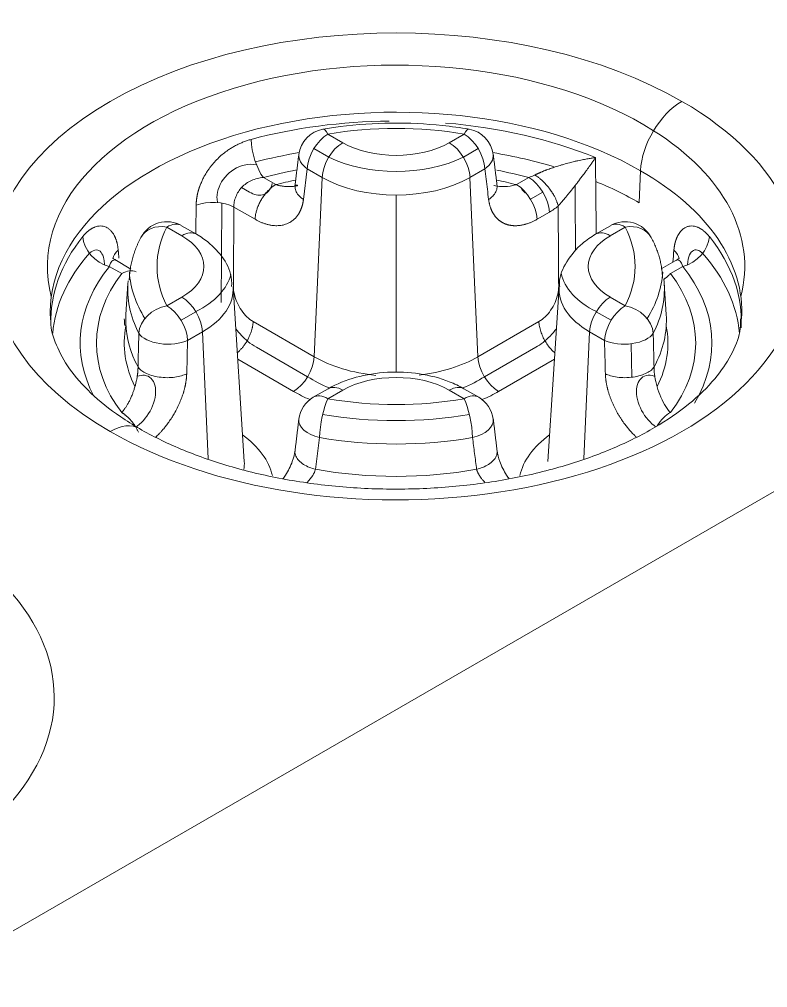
# Model space of a CAD drawing. Header units: millimetres. Extents: x 409 to 1151, y 1574 to 2099.
# Drawn here: x 1000.29 to 1009.3, y 1778.3 to 1789.96 of the extents above; entities that cross this region are included whole.
import ezdxf

# ---------------------------------------------------------------- set-up
doc = ezdxf.new("R2010")
doc.units = ezdxf.units.MM
doc.layers.add('core', color=7, linetype='Continuous', lineweight=20)

msp = doc.modelspace()

# ---------------------------------------------------------------- linework, layer by layer
at = {"layer": 'core', "linetype": 'Continuous'}
for p, q in [((992.468, 1774.513), (1017.439, 1788.93)), ((1004.182, 1788.477), (1004.003, 1788.581)), ((1005.644, 1788.581), (1005.465, 1788.477)), ((1004.012, 1788.302), (1003.833, 1788.406)), ((1005.815, 1788.406), (1005.635, 1788.302)), ((1003.708, 1787.794), (1003.753, 1788.164)), ((1003.933, 1788.06), (1003.753, 1788.164)), ((1005.894, 1788.164), (1005.714, 1788.06)), ((1007.769, 1788.141), (1007.752, 1787.755)), ((1003.225, 1788.059), (1003.374, 1787.973)), ((1003.837, 1785.899), (1003.933, 1788.06)), ((1005.81, 1785.899), (1005.714, 1788.06)), ((1006.422, 1788.059), (1006.273, 1787.973)), ((1002.962, 1787.937), (1003.056, 1787.883)), ((1006.443, 1787.797), (1006.592, 1787.883)), ((1004.824, 1785.715), (1004.824, 1787.847)), ((1002.72, 1787.113), (1002.726, 1787.748)), ((1003.125, 1787.556), (1002.87, 1787.702)), ((1006.671, 1787.642), (1006.523, 1787.556)), ((1002.063, 1787.461), (1002.242, 1787.357)), ((1002.419, 1787.375), (1002.239, 1787.478)), ((1007.408, 1787.478), (1007.228, 1787.375)), ((1007.405, 1787.357), (1007.584, 1787.461)), ((1001.63, 1786.956), (1001.434, 1787.069)), ((1002.715, 1786.553), (1002.72, 1787.113)), ((1008.213, 1787.069), (1008.018, 1786.957)), ((1001.369, 1786.987), (1001.518, 1786.901)), ((1008.278, 1786.987), (1008.129, 1786.901)), ((1001.593, 1786.783), (1001.569, 1786.407)), ((1002.995, 1784.637), (1002.86, 1786.741)), ((1006.788, 1786.741), (1006.652, 1784.637)), ((1008.078, 1786.407), (1008.054, 1786.783)), ((1002.242, 1786.617), (1002.063, 1786.513)), ((1007.584, 1786.513), (1007.405, 1786.617)), ((1002.412, 1786.441), (1002.233, 1786.338)), ((1007.414, 1786.338), (1007.235, 1786.441)), ((1003.102, 1786.323), (1003.837, 1785.899)), ((1005.81, 1785.899), (1006.545, 1786.323)), ((1002.492, 1786.199), (1002.312, 1786.096)), ((1002.559, 1784.671), (1002.492, 1786.199)), ((1007.088, 1784.671), (1007.156, 1786.199)), ((1007.335, 1786.096), (1007.156, 1786.199)), ((1002.301, 1785.693), (1002.312, 1786.096)), ((1003.758, 1785.657), (1003.141, 1786.013)), ((1006.507, 1786.013), (1005.889, 1785.657)), ((1007.657, 1786.056), (1007.664, 1785.652)), ((1002.916, 1785.869), (1003.588, 1785.481)), ((1006.059, 1785.481), (1006.732, 1785.869)), ((1004.006, 1785.514), (1003.826, 1785.411)), ((1004.003, 1785.393), (1004.182, 1785.497)), ((1005.465, 1785.497), (1005.644, 1785.393)), ((1005.821, 1785.411), (1005.642, 1785.514))]:
    msp.add_line(p, q, dxfattribs=at)
for centre, start, end in [((1004.003, 1788.293), 99.7408, 172.9434), ((1005.644, 1788.293), 7.0566, 80.2592), ((1002.063, 1787.173), 60, 152.7516), ((1007.584, 1787.173), 27.2484, 120), ((1004.003, 1785.105), 120, 173.1877), ((1005.644, 1785.105), 6.8123, 60)]:
    msp.add_arc(centre, 0.353, start, end, dxfattribs=at)
for centre, major_axis, ratio, start_param, end_param in [((1004.824, 1786.987), (-4.871, 0), 0.57735, 3.926991, 7.068583), ((1004.824, 1786.987), (-4.201, 0), 0.57735, 3.881441, 6.43333), ((1004.824, 1786.44), (-4.166, 0), 0.57735, 3.926991, 6.32378), ((1004.824, 1786.987), (-4.871, 0), 0.57735, 0.785398, 3.926991), ((1008.268, 1788.399), (-0.353, -0.612), 0.57735, 3.926991, 5.445427), ((1004.824, 1786.338), (-4.159, 0), 0.57735, 4.732012, 5.14575), ((1004.824, 1786.338), (-4.159, 0), 0.57735, 4.096528, 4.568317), ((1004.003, 1788.293), (-0.177, -0.306), 0.57735, 3.926991, 5.445427), ((1004.003, 1788.293), (-0.06, 0.348), 0.232704, 5.647602, 6.283706), ((1004.824, 1786.987), (-2.88, 0), 0.57735, 4.42338, 5.001398), ((1005.644, 1788.293), (0.06, 0.348), 0.232704, 6.28269, 6.918769), ((1005.644, 1788.293), (0.177, -0.306), 0.57735, 0.837758, 2.356194), ((1004.824, 1786.987), (-4.201, 0), 0.57735, 2.991446, 3.881441), ((1003.225, 1788.347), (0.091, -0.341), 0.342866, 4.102864, 5.621203), ((1004.182, 1788.189), (-0.177, -0.306), 0.57735, 3.926991, 5.445427), ((1004.824, 1788.848), (0.907, 0), 0.57735, 3.926991, 5.497787), ((1005.465, 1788.189), (0.177, -0.306), 0.57735, 0.837758, 2.356194), ((1004.824, 1786.064), (4.142, 0), 0.57735, 1.856522, 1.992207), ((1004.824, 1786.064), (4.142, 0), 0.57735, 1.090556, 1.285045), ((1004.003, 1788.293), (-0.35, 0.043), 0.594781, 6.283171, 7.138535), ((1004.824, 1788.848), (-1.242, 0), 0.57735, 0.860258, 2.281334), ((1005.644, 1788.293), (-0.35, -0.043), 0.594781, 2.286243, 3.141607), ((1004.824, 1786.064), (-3.806, 0), 0.57735, 5.031669, 5.145752), ((1004.824, 1786.064), (-3.806, 0), 0.57735, 4.279028, 4.388073), ((1004.824, 1786.44), (-4.166, 0), 0.57735, 3.106986, 3.926991), ((1004.824, 1786.064), (-3.61, 0), 0.57735, 5.054238, 5.125656), ((1004.824, 1788.574), (1.26, 0), 0.57735, 3.926991, 5.497787), ((1004.824, 1786.064), (-3.61, 0), 0.57735, 4.299122, 4.371444), ((1006.422, 1787.77), (0.177, -0.306), 0.577348, 0.837765, 2.356192), ((1004.824, 1786.064), (-4.142, 0), 0.57735, 3.926991, 4.092626), ((1006.273, 1787.685), (0.177, -0.306), 0.57735, 0.837758, 2.356194), ((1002.621, 1787.574), (0.353, -0.002), 0.520142, 0.790128, 2.196897), ((1002.063, 1787.173), (-0.314, 0.162), 0.782634, 5.095526, 6.28273), ((1004.824, 1786.987), (-2.88, 0), 0.57735, 5.994176, 6.572195), ((1002.063, 1787.173), (0.177, 0.306), 0.57735, 0.000011, 0.785398), ((1007.584, 1787.173), (-0.177, 0.306), 0.57735, 5.497787, 6.283174), ((1007.584, 1787.173), (0.314, 0.162), 0.782634, 0.000455, 1.187659), ((1004.824, 1786.987), (-2.88, 0), 0.57735, 2.852583, 3.430602), ((1004.824, 1786.338), (-4.159, 0), 0.57735, 5.849824, 6.303285), ((1001.369, 1787.275), (0.276, -0.221), 0.741019, 3.729846, 5.248284), ((1002.242, 1787.069), (0.177, 0.306), 0.57735, 0.000485, 0.785398), ((1001.601, 1786.987), (0.907, 0), 0.57735, 5.497787, 7.068583), ((1008.047, 1786.987), (0.907, 0), 0.57735, 2.356194, 3.926991), ((1007.405, 1787.069), (-0.177, 0.306), 0.57735, 5.497787, 6.282748), ((1008.278, 1787.275), (-0.276, -0.221), 0.741019, 1.034998, 2.553339), ((1004.824, 1786.338), (-4.159, 0), 0.57735, 3.104527, 3.574954), ((1001.762, 1787.078), (-0.352, -0.03), 0.580514, 5.611941, 6.134624), ((1007.885, 1787.078), (0.352, -0.03), 0.580514, 0.145398, 0.671244), ((1004.824, 1786.064), (4.142, 0), 0.57735, 2.671897, 3.092056), ((1004.824, 1786.064), (4.142, 0), 0.57735, 0.049342, 0.469696), ((1004.824, 1786.064), (-3.806, 0), 0.57735, 5.849824, 6.578738), ((1001.518, 1786.613), (0.177, 0.306), 0.57735, 0.019633, 0.785398), ((1004.824, 1786.064), (-3.806, 0), 0.57735, 2.806212, 3.574955), ((1004.824, 1786.064), (-3.61, 0), 0.57735, 5.869918, 6.696452), ((1004.824, 1786.987), (3.215, 0), 0.57735, 3.178021, 3.48681), ((1001.601, 1786.987), (-1.242, 0), 0.57735, 2.281334, 3.008197), ((1008.047, 1786.987), (-1.242, 0), 0.57735, 0.115199, 0.860258), ((1004.824, 1786.987), (3.215, 0), 0.57735, 5.937968, 6.246755), ((1004.824, 1786.714), (-3.233, 0), 0.57735, 3.178658, 3.207703), ((1004.824, 1786.064), (-3.61, 0), 0.57735, 2.728325, 3.55486), ((1004.824, 1786.714), (-3.233, 0), 0.57735, 6.229321, 6.572195), ((1001.601, 1786.714), (1.26, 0), 0.57735, 5.497787, 6.325744), ((1008.047, 1786.714), (1.26, 0), 0.57735, 3.099819, 3.926991), ((1004.824, 1786.714), (-3.233, 0), 0.57735, 2.852583, 3.178658), ((1002.242, 1786.328), (0.177, -0.306), 0.57735, 0.837758, 2.356194), ((1007.405, 1786.328), (-0.177, -0.306), 0.57735, 3.926991, 5.445427), ((1002.063, 1786.225), (-0.314, -0.162), 0.782634, 4.329252, 5.847688), ((1002.063, 1786.225), (0.177, -0.306), 0.57735, 0.837758, 2.356194), ((1007.584, 1786.225), (-0.177, -0.306), 0.57735, 3.926991, 5.445427), ((1007.584, 1786.225), (0.314, -0.162), 0.782634, 0.435497, 1.953933), ((1004.824, 1786.338), (-3.257, 0), 0.57735, 6.246125, 6.298587), ((1004.824, 1786.338), (-3.257, 0), 0.57735, 2.838677, 3.178653), ((1004.824, 1786.338), (-3.257, 0), 0.57735, 3.178652, 3.200282), ((1004.824, 1786.064), (3.275, 0), 0.57735, 3.032174, 3.422987), ((1004.824, 1786.338), (-3.257, 0), 0.57735, 0.015401, 0.302915), ((1004.824, 1786.064), (3.275, 0), 0.57735, 6.001796, 6.392646), ((1002.063, 1786.225), (-0.353, 0.01), 0.493711, 0.306759, 2.369351), ((1007.584, 1786.225), (-0.353, -0.01), 0.493711, 0.772242, 2.834834), ((1003.588, 1785.77), (0.177, 0.306), 0.57735, 3.926991, 5.445427), ((1004.824, 1786.468), (-1.395, 0), 0.57735, 0.785398, 1.396365), ((1004.824, 1786.468), (-1.395, 0), 0.57735, 1.770877, 2.356194), ((1006.059, 1785.77), (-0.177, 0.306), 0.57735, 0.837758, 2.356194), ((1004.824, 1786.195), (-1.413, 0), 0.57735, 0.717264, 0.967482), ((1004.824, 1785.126), (0.907, 0), 0.57735, 0.785398, 2.356194), ((1004.824, 1786.195), (-1.413, 0), 0.57735, 2.173977, 2.424329), ((1004.824, 1786.195), (-1.748, 0), 0.57735, 0.785398, 0.934845), ((1004.003, 1785.105), (-0.177, 0.306), 0.57735, 5.497787, 6.283174), ((1004.182, 1785.208), (-0.177, 0.306), 0.57735, 5.497787, 6.282295), ((1005.465, 1785.208), (0.177, 0.306), 0.57735, 0.000722, 0.785398), ((1005.644, 1785.105), (0.177, 0.306), 0.57735, 0.000011, 0.785398), ((1004.824, 1786.195), (-1.748, 0), 0.57735, 2.206748, 2.356194), ((1004.003, 1785.105), (-0.06, -0.348), 0.232704, 3.777176, 5.295613), ((1004.824, 1786.987), (-2.88, 0), 0.57735, 1.281787, 1.859806), ((1005.644, 1785.105), (0.06, -0.348), 0.232704, 0.987573, 2.506009), ((1004.824, 1786.987), (3.215, 0), 0.57735, 4.433538, 4.99124), ((1008.129, 1784.939), (-0.177, -0.306), 0.57735, 3.926991, 4.608389), ((1001.379, 1784.422), (-0.353, -0.612), 0.57735, 3.141604, 3.926991), ((1004.003, 1785.105), (-0.351, 0.042), 0.553912, 0.000001, 1.34681), ((1005.644, 1785.105), (-0.351, -0.042), 0.553912, 1.794783, 3.141591), ((1001.601, 1784.334), (-1.748, 0), 0.57735, 3.274104, 3.808273), ((1004.824, 1786.714), (-3.233, 0), 0.57735, 1.281787, 1.859806), ((1008.047, 1784.334), (-1.748, 0), 0.57735, 5.616505, 6.150747), ((1001.601, 1784.607), (-1.395, 0), 0.57735, 3.060623, 3.178654), ((1004.824, 1786.338), (-3.257, 0), 0.57735, 1.267881, 1.873712), ((995.834, 1781.797), (-4.871, 0), 0.57735, 0.785398, 3.926991)]:
    msp.add_ellipse(centre, major_axis=major_axis, ratio=ratio, start_param=start_param, end_param=end_param, dxfattribs=at)
for points, degree, knots in [([(1005.704, 1788.641), (1005.598, 1788.659), (1005.291, 1788.701), (1004.767, 1788.726), (1004.282, 1788.693), (1004.012, 1788.653), (1003.943, 1788.641)], 3, [0, 0, 0, 0, 0.184218, 0.531525, 0.879178, 1, 1, 1, 1]), ([(1003.077, 1788.517), (1003.069, 1788.515), (1003.054, 1788.511), (1003.031, 1788.503), (1003.009, 1788.496), (1002.987, 1788.487), (1002.964, 1788.478), (1002.943, 1788.469), (1002.921, 1788.459), (1002.9, 1788.448), (1002.879, 1788.437), (1002.858, 1788.426), (1002.838, 1788.413), (1002.818, 1788.401), (1002.785, 1788.379), (1002.741, 1788.346), (1002.687, 1788.298), (1002.635, 1788.245), (1002.594, 1788.197), (1002.564, 1788.154), (1002.541, 1788.12), (1002.518, 1788.082), (1002.497, 1788.042), (1002.477, 1787.999), (1002.465, 1787.969), (1002.459, 1787.953), (1002.458, 1787.952), (1002.458, 1787.95), (1002.457, 1787.948), (1002.457, 1787.947), (1002.456, 1787.945), (1002.455, 1787.943), (1002.454, 1787.94), (1002.453, 1787.938), (1002.453, 1787.935), (1002.452, 1787.932), (1002.451, 1787.929), (1002.45, 1787.926), (1002.448, 1787.922), (1002.447, 1787.919), (1002.446, 1787.915), (1002.445, 1787.911), (1002.444, 1787.907), (1002.442, 1787.903), (1002.441, 1787.898), (1002.44, 1787.894), (1002.439, 1787.889), (1002.437, 1787.884), (1002.436, 1787.879), (1002.435, 1787.873), (1002.433, 1787.868), (1002.432, 1787.862), (1002.431, 1787.856), (1002.429, 1787.85), (1002.428, 1787.844), (1002.427, 1787.838), (1002.426, 1787.831), (1002.424, 1787.824), (1002.423, 1787.818), (1002.422, 1787.811), (1002.421, 1787.803), (1002.42, 1787.796), (1002.419, 1787.789), (1002.418, 1787.781), (1002.418, 1787.773), (1002.417, 1787.765), (1002.416, 1787.757), (1002.416, 1787.749), (1002.415, 1787.741), (1002.415, 1787.732), (1002.415, 1787.727), (1002.415, 1787.724)], 3, [0, 0, 0, 0, 0.022094, 0.044119, 0.066075, 0.087954, 0.109752, 0.131463, 0.153086, 0.174618, 0.196059, 0.217411, 0.238674, 0.259855, 0.280953, 0.343094, 0.406569, 0.471292, 0.537236, 0.57175, 0.608272, 0.646778, 0.687242, 0.729659, 0.774025, 0.775087, 0.776321, 0.777728, 0.779306, 0.781057, 0.78298, 0.785075, 0.787342, 0.78978, 0.792391, 0.795173, 0.798127, 0.801252, 0.804549, 0.808017, 0.811657, 0.815467, 0.819449, 0.823601, 0.827925, 0.832418, 0.837083, 0.841917, 0.846922, 0.852096, 0.857441, 0.862956, 0.868641, 0.874495, 0.880519, 0.886713, 0.893077, 0.89961, 0.906314, 0.913186, 0.920229, 0.927441, 0.934823, 0.942375, 0.950097, 0.957989, 0.96605, 0.974282, 0.982684, 0.991257, 1, 1, 1, 1]), ([(1007.226, 1788.298), (1007.22, 1788.297), (1007.207, 1788.295), (1007.185, 1788.292), (1007.162, 1788.288), (1007.137, 1788.284), (1007.11, 1788.28), (1007.08, 1788.274), (1007.048, 1788.268), (1007.012, 1788.26), (1006.967, 1788.25), (1006.91, 1788.236), (1006.857, 1788.221), (1006.815, 1788.209), (1006.786, 1788.201), (1006.756, 1788.191), (1006.727, 1788.182), (1006.697, 1788.171), (1006.667, 1788.161), (1006.644, 1788.152), (1006.626, 1788.146), (1006.615, 1788.141), (1006.604, 1788.137), (1006.594, 1788.133), (1006.584, 1788.128), (1006.574, 1788.124), (1006.564, 1788.12), (1006.555, 1788.116), (1006.547, 1788.113), (1006.539, 1788.109), (1006.531, 1788.105), (1006.523, 1788.102), (1006.516, 1788.099), (1006.509, 1788.095), (1006.503, 1788.092), (1006.499, 1788.09), (1006.497, 1788.089)], 3, [0, 0, 0, 0, 0.030755, 0.064043, 0.099874, 0.138255, 0.179198, 0.222716, 0.268819, 0.317486, 0.37632, 0.457976, 0.551547, 0.587412, 0.625778, 0.664012, 0.70208, 0.73995, 0.777596, 0.81501, 0.829911, 0.844351, 0.858334, 0.871862, 0.884937, 0.897562, 0.909738, 0.921468, 0.932759, 0.943617, 0.954051, 0.964065, 0.973665, 0.982852, 0.99163, 1, 1, 1, 1]), ([(1007.226, 1788.298), (1007.222, 1788.292), (1007.215, 1788.281), (1007.203, 1788.264), (1007.191, 1788.246), (1007.179, 1788.229), (1007.164, 1788.208), (1007.147, 1788.183), (1007.126, 1788.155), (1007.101, 1788.121), (1007.073, 1788.082), (1007.041, 1788.04), (1007.012, 1788.002), (1006.983, 1787.965), (1006.955, 1787.929), (1006.926, 1787.892), (1006.898, 1787.858), (1006.879, 1787.834), (1006.866, 1787.819), (1006.861, 1787.812), (1006.855, 1787.806), (1006.849, 1787.799), (1006.844, 1787.792), (1006.839, 1787.786), (1006.833, 1787.78), (1006.828, 1787.774), (1006.823, 1787.768), (1006.818, 1787.762), (1006.813, 1787.756), (1006.808, 1787.75), (1006.803, 1787.745), (1006.799, 1787.739), (1006.794, 1787.734), (1006.79, 1787.729), (1006.785, 1787.724), (1006.781, 1787.719), (1006.778, 1787.716), (1006.777, 1787.715)], 3, [0, 0, 0, 0, 0.033797, 0.067621, 0.101466, 0.135324, 0.169187, 0.220977, 0.272851, 0.32479, 0.405385, 0.477721, 0.541692, 0.597237, 0.660703, 0.719238, 0.772856, 0.821607, 0.832595, 0.843396, 0.854011, 0.864441, 0.874687, 0.884752, 0.894637, 0.904343, 0.913872, 0.923228, 0.932411, 0.941424, 0.95027, 0.958951, 0.967471, 0.975832, 0.984038, 0.992093, 1, 1, 1, 1]), ([(1003.143, 1788.211), (1003.096, 1788.221), (1003.045, 1788.221), (1002.909, 1788.189), (1002.824, 1788.136), (1002.702, 1787.991), (1002.666, 1787.899), (1002.666, 1787.796), (1002.669, 1787.775), (1002.674, 1787.755)], 3, [0, 0, 0, 0, 0.208509, 0.208509, 0.557048, 0.557048, 0.905587, 0.905587, 1, 1, 1, 1]), ([(1002.87, 1787.702), (1002.87, 1787.723), (1002.871, 1787.744), (1002.879, 1787.786), (1002.885, 1787.807), (1002.901, 1787.848), (1002.911, 1787.868), (1002.936, 1787.906), (1002.95, 1787.924), (1002.982, 1787.958), (1003, 1787.973), (1003.039, 1788), (1003.059, 1788.012), (1003.126, 1788.042), (1003.174, 1788.054), (1003.225, 1788.059)], 3, [0, 0, 0, 0, 0.125, 0.125, 0.25, 0.25, 0.375, 0.375, 0.5, 0.5, 0.625, 0.625, 0.75, 0.75, 1, 1, 1, 1]), ([(1006.497, 1788.089), (1006.496, 1788.089), (1006.471, 1788.077), (1006.446, 1788.066), (1006.422, 1788.059)], 3, [0, 0, 0, 0, 0.056817, 1, 1, 1, 1]), ([(1003.056, 1787.883), (1003.111, 1787.851), (1003.167, 1787.839), (1003.27, 1787.862), (1003.314, 1787.909), (1003.33, 1787.983), (1003.33, 1787.985), (1003.331, 1787.988)], 3, [0, 0, 0, 0, 0.441025, 0.441025, 0.979351, 0.979351, 1, 1, 1, 1]), ([(1003.374, 1787.973), (1003.379, 1787.971), (1003.39, 1787.968), (1003.407, 1787.964), (1003.424, 1787.96), (1003.442, 1787.956), (1003.459, 1787.954), (1003.478, 1787.951), (1003.497, 1787.95), (1003.516, 1787.949), (1003.537, 1787.949), (1003.562, 1787.949), (1003.588, 1787.952), (1003.613, 1787.955), (1003.629, 1787.958), (1003.636, 1787.96)], 3, [0, 0, 0, 0, 0.060681, 0.122986, 0.18691, 0.252446, 0.319586, 0.388325, 0.458654, 0.530567, 0.604055, 0.70682, 0.809294, 0.91149, 1, 1, 1, 1]), ([(1003.607, 1787.965), (1003.606, 1787.957), (1003.606, 1787.95), (1003.607, 1787.923), (1003.613, 1787.904), (1003.631, 1787.867), (1003.644, 1787.85), (1003.674, 1787.82), (1003.69, 1787.806), (1003.708, 1787.794)], 3, [0, 0, 0, 0, 0.112657, 0.112657, 0.408438, 0.408438, 0.704219, 0.704219, 1, 1, 1, 1]), ([(1005.939, 1787.794), (1005.957, 1787.806), (1005.974, 1787.82), (1006.003, 1787.85), (1006.016, 1787.867), (1006.034, 1787.904), (1006.04, 1787.923), (1006.042, 1787.95), (1006.042, 1787.957), (1006.041, 1787.965)], 3, [0, 0, 0, 0, 0.295771, 0.295771, 0.591542, 0.591542, 0.887313, 0.887313, 1, 1, 1, 1]), ([(1006.273, 1787.973), (1006.27, 1787.972), (1006.224, 1787.958), (1006.133, 1787.944), (1006.045, 1787.952), (1006.003, 1787.962), (1006.002, 1787.962)], 3, [0, 0, 0, 0, 0.037025, 0.508627, 0.981919, 1, 1, 1, 1]), ([(1003.125, 1787.556), (1003.13, 1787.553), (1003.141, 1787.546), (1003.157, 1787.538), (1003.174, 1787.53), (1003.191, 1787.522), (1003.208, 1787.514), (1003.226, 1787.508), (1003.244, 1787.502), (1003.262, 1787.496), (1003.28, 1787.491), (1003.299, 1787.487), (1003.317, 1787.483), (1003.338, 1787.481), (1003.362, 1787.478), (1003.39, 1787.478), (1003.421, 1787.479), (1003.456, 1787.484), (1003.49, 1787.493), (1003.528, 1787.508), (1003.564, 1787.529), (1003.599, 1787.557), (1003.628, 1787.588), (1003.645, 1787.613), (1003.655, 1787.629), (1003.659, 1787.637), (1003.663, 1787.644), (1003.667, 1787.652), (1003.671, 1787.66), (1003.675, 1787.668), (1003.678, 1787.676), (1003.681, 1787.684), (1003.684, 1787.692), (1003.687, 1787.701), (1003.69, 1787.709), (1003.692, 1787.717), (1003.695, 1787.726), (1003.697, 1787.734), (1003.699, 1787.743), (1003.701, 1787.751), (1003.703, 1787.76), (1003.704, 1787.768), (1003.705, 1787.777), (1003.707, 1787.785), (1003.708, 1787.791), (1003.708, 1787.794)], 3, [0, 0, 0, 0, 0.020141, 0.040663, 0.061559, 0.082828, 0.104474, 0.126499, 0.148906, 0.171698, 0.194876, 0.21844, 0.24239, 0.266724, 0.299114, 0.336699, 0.379497, 0.427531, 0.485291, 0.532129, 0.603081, 0.667879, 0.726483, 0.778852, 0.790339, 0.801733, 0.813035, 0.824243, 0.835357, 0.846377, 0.857302, 0.868133, 0.878867, 0.889505, 0.900045, 0.910487, 0.920831, 0.931075, 0.941219, 0.951264, 0.96121, 0.971057, 0.980804, 0.990452, 1, 1, 1, 1]), ([(1006.523, 1787.556), (1006.415, 1787.493), (1006.312, 1787.481), (1006.207, 1787.468), (1006.125, 1787.506), (1006.046, 1787.543), (1005.997, 1787.621), (1005.952, 1787.694), (1005.939, 1787.794)], 2, [0, 0, 0, 0.25, 0.25, 0.5, 0.5, 0.75, 0.75, 1, 1, 1]), ([(1001.476, 1787.182), (1001.475, 1787.188), (1001.474, 1787.199), (1001.472, 1787.216), (1001.47, 1787.231), (1001.467, 1787.245), (1001.465, 1787.259), (1001.462, 1787.271), (1001.459, 1787.282), (1001.456, 1787.292), (1001.453, 1787.302), (1001.45, 1787.31), (1001.447, 1787.318), (1001.444, 1787.325), (1001.442, 1787.332), (1001.439, 1787.337), (1001.437, 1787.342), (1001.435, 1787.346), (1001.433, 1787.35), (1001.432, 1787.353), (1001.431, 1787.356), (1001.43, 1787.358), (1001.422, 1787.373), (1001.406, 1787.397), (1001.381, 1787.426), (1001.355, 1787.447), (1001.327, 1787.462), (1001.297, 1787.473), (1001.262, 1787.476), (1001.228, 1787.472), (1001.204, 1787.465), (1001.189, 1787.459), (1001.183, 1787.457), (1001.177, 1787.454), (1001.172, 1787.451), (1001.166, 1787.448), (1001.16, 1787.445), (1001.154, 1787.442), (1001.149, 1787.438), (1001.143, 1787.435), (1001.137, 1787.431), (1001.132, 1787.427), (1001.126, 1787.423), (1001.12, 1787.418), (1001.115, 1787.414), (1001.109, 1787.409), (1001.104, 1787.404), (1001.098, 1787.399), (1001.092, 1787.394), (1001.087, 1787.388), (1001.081, 1787.383), (1001.076, 1787.377), (1001.07, 1787.371), (1001.065, 1787.365), (1001.06, 1787.359), (1001.054, 1787.352), (1001.051, 1787.348), (1001.049, 1787.346)], 3, [0, 0, 0, 0, 0.019271, 0.037692, 0.055265, 0.071991, 0.087869, 0.1029, 0.117083, 0.13042, 0.142908, 0.154548, 0.165338, 0.175278, 0.184367, 0.192603, 0.199985, 0.206511, 0.212181, 0.216994, 0.220948, 0.224043, 0.22628, 0.292502, 0.354037, 0.410858, 0.462895, 0.528893, 0.593627, 0.657075, 0.71917, 0.729719, 0.740289, 0.750879, 0.761488, 0.772116, 0.782763, 0.79343, 0.804117, 0.814825, 0.825554, 0.836304, 0.847075, 0.857868, 0.868682, 0.879517, 0.890374, 0.901251, 0.912149, 0.923067, 0.934004, 0.94496, 0.955935, 0.966927, 0.977935, 0.98896, 1, 1, 1, 1]), ([(1008.598, 1787.346), (1008.595, 1787.35), (1008.588, 1787.359), (1008.577, 1787.371), (1008.566, 1787.383), (1008.555, 1787.394), (1008.544, 1787.404), (1008.532, 1787.414), (1008.521, 1787.423), (1008.51, 1787.431), (1008.498, 1787.438), (1008.487, 1787.445), (1008.476, 1787.451), (1008.464, 1787.457), (1008.445, 1787.465), (1008.419, 1787.472), (1008.385, 1787.476), (1008.351, 1787.473), (1008.323, 1787.463), (1008.301, 1787.452), (1008.284, 1787.44), (1008.267, 1787.426), (1008.25, 1787.408), (1008.234, 1787.386), (1008.223, 1787.368), (1008.218, 1787.358), (1008.218, 1787.358), (1008.217, 1787.357), (1008.217, 1787.356), (1008.216, 1787.354), (1008.215, 1787.353), (1008.215, 1787.352), (1008.214, 1787.35), (1008.213, 1787.349), (1008.212, 1787.347), (1008.211, 1787.345), (1008.211, 1787.343), (1008.21, 1787.341), (1008.209, 1787.339), (1008.208, 1787.336), (1008.206, 1787.334), (1008.205, 1787.331), (1008.204, 1787.328), (1008.203, 1787.326), (1008.202, 1787.322), (1008.201, 1787.319), (1008.199, 1787.316), (1008.198, 1787.312), (1008.197, 1787.309), (1008.196, 1787.305), (1008.194, 1787.301), (1008.193, 1787.297), (1008.192, 1787.292), (1008.19, 1787.288), (1008.189, 1787.283), (1008.188, 1787.278), (1008.186, 1787.273), (1008.185, 1787.268), (1008.184, 1787.263), (1008.182, 1787.257), (1008.181, 1787.251), (1008.18, 1787.245), (1008.179, 1787.239), (1008.178, 1787.233), (1008.177, 1787.226), (1008.176, 1787.219), (1008.175, 1787.212), (1008.174, 1787.205), (1008.173, 1787.197), (1008.172, 1787.19), (1008.171, 1787.184), (1008.171, 1787.182)], 3, [0, 0, 0, 0, 0.022088, 0.044109, 0.066059, 0.087932, 0.109723, 0.131428, 0.153044, 0.174569, 0.196003, 0.217347, 0.238603, 0.259775, 0.280864, 0.342898, 0.40632, 0.471043, 0.53704, 0.57137, 0.607775, 0.646227, 0.686702, 0.729192, 0.773695, 0.774872, 0.776216, 0.777728, 0.779408, 0.781254, 0.783268, 0.785449, 0.787798, 0.790313, 0.792995, 0.795845, 0.798861, 0.802043, 0.805393, 0.808909, 0.812591, 0.81644, 0.820455, 0.824636, 0.828983, 0.833495, 0.838174, 0.843017, 0.848026, 0.853201, 0.858541, 0.864046, 0.869716, 0.875551, 0.881551, 0.887716, 0.894047, 0.900542, 0.907202, 0.914027, 0.921017, 0.928172, 0.935492, 0.942977, 0.950627, 0.958442, 0.966423, 0.974569, 0.98288, 0.991357, 1, 1, 1, 1]), ([(1002.843, 1786.744), (1002.846, 1786.797), (1002.837, 1786.936), (1002.713, 1787.144), (1002.554, 1787.291), (1002.446, 1787.359), (1002.419, 1787.375)], 3, [0, 0, 0, 0, 0.193705, 0.537284, 0.887968, 1, 1, 1, 1]), ([(1007.228, 1787.375), (1007.17, 1787.342), (1007.035, 1787.247), (1006.876, 1787.057), (1006.785, 1786.864), (1006.794, 1786.76), (1006.796, 1786.745)], 3, [0, 0, 0, 0, 0.236718, 0.600833, 0.941878, 1, 1, 1, 1]), ([(1001.31, 1787.008), (1001.31, 1787.032), (1001.308, 1787.055), (1001.29, 1787.144), (1001.256, 1787.186), (1001.187, 1787.188), (1001.159, 1787.173), (1001.131, 1787.146)], 3, [0, 0, 0, 0, 0.153091, 0.153091, 0.671262, 0.671262, 1, 1, 1, 1]), ([(1008.516, 1787.146), (1008.501, 1787.161), (1008.486, 1787.172), (1008.427, 1787.199), (1008.384, 1787.18), (1008.346, 1787.097), (1008.338, 1787.056), (1008.337, 1787.008)], 3, [0, 0, 0, 0, 0.180895, 0.180895, 0.698368, 0.698368, 1, 1, 1, 1]), ([(1001.369, 1786.987), (1001.377, 1787.016), (1001.388, 1787.039), (1001.407, 1787.058), (1001.414, 1787.062), (1001.429, 1787.066), (1001.437, 1787.066), (1001.446, 1787.062), (1001.447, 1787.061), (1001.448, 1787.061)], 3, [0, 0, 0, 0, 0.478742, 0.478742, 0.718113, 0.718113, 0.957484, 0.957484, 1, 1, 1, 1]), ([(1001.45, 1787.06), (1001.432, 1787.074), (1001.418, 1787.081), (1001.412, 1787.081), (1001.412, 1787.08)], 3, [0, 0, 0, 0, 0.834275, 1, 1, 1, 1]), ([(1008.235, 1787.079), (1008.234, 1787.08), (1008.228, 1787.081), (1008.214, 1787.073), (1008.197, 1787.06)], 3, [0, 0, 0, 0, 0.148824, 1, 1, 1, 1]), ([(1008.198, 1787.061), (1008.2, 1787.061), (1008.201, 1787.062), (1008.21, 1787.066), (1008.218, 1787.066), (1008.233, 1787.062), (1008.24, 1787.058), (1008.26, 1787.039), (1008.27, 1787.016), (1008.278, 1786.987)], 3, [0, 0, 0, 0, 0.044948, 0.044948, 0.283711, 0.283711, 0.522474, 0.522474, 1, 1, 1, 1]), ([(1008.129, 1786.901), (1008.127, 1786.898), (1008.121, 1786.892), (1008.112, 1786.883), (1008.103, 1786.875), (1008.094, 1786.866), (1008.085, 1786.858), (1008.076, 1786.851), (1008.067, 1786.844), (1008.058, 1786.837), (1008.052, 1786.833), (1008.049, 1786.831), (1008.049, 1786.831)], 3, [0, 0, 0, 0, 0.100456, 0.203602, 0.309426, 0.417918, 0.529068, 0.642862, 0.75929, 0.878338, 0.999995, 1, 1, 1, 1]), ([(1001.732, 1785.033), (1001.653, 1785.08), (1001.434, 1785.217), (1001.131, 1785.461), (1000.871, 1785.758), (1000.721, 1786.049), (1000.657, 1786.238), (1000.664, 1786.337), (1000.665, 1786.346)], 3, [0, 0, 0, 0, 0.111514, 0.324189, 0.536615, 0.751688, 0.977256, 1, 1, 1, 1]), ([(1008.974, 1786.355), (1008.977, 1786.304), (1008.969, 1786.164), (1008.875, 1785.926), (1008.676, 1785.628), (1008.369, 1785.328), (1007.953, 1785.041), (1007.45, 1784.789), (1006.871, 1784.581), (1006.231, 1784.425), (1005.548, 1784.328), (1004.842, 1784.294), (1004.135, 1784.324), (1003.448, 1784.419), (1002.804, 1784.573), (1002.221, 1784.78), (1001.886, 1784.944), (1001.732, 1785.033)], 3, [0, 0, 0, 0, 0.04052, 0.110575, 0.176193, 0.246171, 0.314352, 0.38226, 0.450381, 0.518916, 0.587827, 0.656986, 0.726242, 0.795406, 0.864286, 0.932726, 1, 1, 1, 1]), ([(1006.736, 1785.947), (1006.724, 1785.957), (1006.713, 1785.968), (1006.687, 1785.995), (1006.673, 1786.011), (1006.646, 1786.046), (1006.634, 1786.065), (1006.611, 1786.103), (1006.6, 1786.123), (1006.582, 1786.163), (1006.574, 1786.184), (1006.561, 1786.225), (1006.556, 1786.245), (1006.548, 1786.285), (1006.546, 1786.304), (1006.545, 1786.323)], 3, [0, 0, 0, 0, 0.112032, 0.112032, 0.260026, 0.260026, 0.408021, 0.408021, 0.556016, 0.556016, 0.704011, 0.704011, 0.852005, 0.852005, 1, 1, 1, 1]), ([(1002.892, 1786.235), (1002.937, 1786.178), (1002.986, 1786.127), (1003.071, 1786.057), (1003.106, 1786.034), (1003.141, 1786.014)], 3, [0, 0, 0, 0, 0.602737, 0.602737, 1, 1, 1, 1]), ([(1006.507, 1786.013), (1006.566, 1786.047), (1006.624, 1786.093), (1006.706, 1786.176), (1006.732, 1786.205), (1006.757, 1786.237)], 3, [0, 0, 0, 0, 0.669503, 0.669503, 1, 1, 1, 1]), ([(1001.518, 1785.227), (1001.521, 1785.23), (1001.527, 1785.237), (1001.535, 1785.247), (1001.544, 1785.258), (1001.553, 1785.27), (1001.562, 1785.283), (1001.571, 1785.297), (1001.58, 1785.311), (1001.59, 1785.326), (1001.6, 1785.345), (1001.611, 1785.366), (1001.623, 1785.39), (1001.636, 1785.421), (1001.65, 1785.455), (1001.664, 1785.495), (1001.677, 1785.535), (1001.688, 1785.575), (1001.696, 1785.613), (1001.702, 1785.639), (1001.704, 1785.656), (1001.706, 1785.664), (1001.707, 1785.672), (1001.708, 1785.679), (1001.709, 1785.687), (1001.71, 1785.695), (1001.711, 1785.702), (1001.712, 1785.709), (1001.712, 1785.717), (1001.713, 1785.724), (1001.713, 1785.731), (1001.714, 1785.738), (1001.714, 1785.745), (1001.714, 1785.751), (1001.715, 1785.758), (1001.715, 1785.764), (1001.715, 1785.77), (1001.715, 1785.775), (1001.715, 1785.777)], 3, [0, 0, 0, 0, 0.027768, 0.05628, 0.085532, 0.115522, 0.146246, 0.177702, 0.209885, 0.242793, 0.276421, 0.323447, 0.370341, 0.417106, 0.492638, 0.553515, 0.624054, 0.688375, 0.746634, 0.798993, 0.811356, 0.823561, 0.835611, 0.847509, 0.859258, 0.870861, 0.882321, 0.893642, 0.904828, 0.915881, 0.926806, 0.937605, 0.948284, 0.958845, 0.969293, 0.979632, 0.989866, 1, 1, 1, 1]), ([(1001.694, 1785.056), (1001.707, 1785.065), (1001.721, 1785.075), (1001.798, 1785.141), (1001.855, 1785.221), (1001.926, 1785.396), (1001.936, 1785.488), (1001.9, 1785.625), (1001.854, 1785.668), (1001.767, 1785.679), (1001.737, 1785.675), (1001.706, 1785.664)], 3, [0, 0, 0, 0, 0.055771, 0.055771, 0.328018, 0.328018, 0.600264, 0.600264, 0.872511, 0.872511, 1, 1, 1, 1]), ([(1001.715, 1785.777), (1001.722, 1785.765), (1001.733, 1785.752), (1001.762, 1785.727), (1001.78, 1785.715), (1001.823, 1785.693), (1001.849, 1785.683), (1001.905, 1785.666), (1001.936, 1785.659), (1002, 1785.65), (1002.034, 1785.647), (1002.098, 1785.647), (1002.13, 1785.65), (1002.188, 1785.658), (1002.215, 1785.663), (1002.262, 1785.677), (1002.283, 1785.685), (1002.301, 1785.693)], 3, [0, 0, 0, 0, 0.125, 0.125, 0.25, 0.25, 0.375, 0.375, 0.5, 0.5, 0.625, 0.625, 0.75, 0.75, 0.875, 0.875, 1, 1, 1, 1]), ([(1001.928, 1784.931), (1001.932, 1784.934), (1001.941, 1784.943), (1001.956, 1784.958), (1001.976, 1784.979), (1001.999, 1785.003), (1002.026, 1785.034), (1002.055, 1785.071), (1002.088, 1785.115), (1002.12, 1785.162), (1002.154, 1785.219), (1002.187, 1785.279), (1002.218, 1785.346), (1002.242, 1785.407), (1002.257, 1785.45), (1002.265, 1785.477), (1002.268, 1785.489), (1002.271, 1785.501), (1002.275, 1785.513), (1002.277, 1785.524), (1002.28, 1785.536), (1002.283, 1785.547), (1002.285, 1785.559), (1002.287, 1785.57), (1002.289, 1785.581), (1002.291, 1785.592), (1002.293, 1785.603), (1002.294, 1785.613), (1002.296, 1785.624), (1002.297, 1785.634), (1002.298, 1785.645), (1002.299, 1785.655), (1002.299, 1785.665), (1002.3, 1785.674), (1002.301, 1785.684), (1002.301, 1785.69), (1002.301, 1785.693)], 3, [0, 0, 0, 0, 0.016654, 0.046788, 0.077405, 0.118157, 0.165447, 0.219294, 0.279729, 0.352401, 0.411333, 0.500604, 0.582131, 0.655866, 0.721755, 0.736208, 0.750544, 0.764763, 0.778865, 0.792849, 0.806714, 0.82046, 0.834087, 0.847592, 0.860977, 0.874238, 0.887377, 0.900391, 0.913279, 0.926043, 0.938682, 0.951195, 0.963584, 0.975848, 0.987987, 1, 1, 1, 1]), ([(1005.642, 1785.514), (1005.585, 1785.546), (1005.421, 1785.625), (1005.109, 1785.707), (1004.717, 1785.725), (1004.332, 1785.664), (1004.11, 1785.573), (1004.006, 1785.514)], 3, [0, 0, 0, 0, 0.122143, 0.340587, 0.558899, 0.779037, 1, 1, 1, 1]), ([(1007.346, 1785.693), (1007.364, 1785.685), (1007.385, 1785.677), (1007.432, 1785.663), (1007.459, 1785.658), (1007.517, 1785.65), (1007.549, 1785.647), (1007.614, 1785.647), (1007.647, 1785.65), (1007.711, 1785.659), (1007.742, 1785.666), (1007.799, 1785.683), (1007.824, 1785.693), (1007.867, 1785.715), (1007.885, 1785.727), (1007.914, 1785.752), (1007.925, 1785.765), (1007.932, 1785.777)], 3, [0, 0, 0, 0, 0.125, 0.125, 0.25, 0.25, 0.375, 0.375, 0.5, 0.5, 0.625, 0.625, 0.75, 0.75, 0.875, 0.875, 1, 1, 1, 1]), ([(1007.719, 1784.931), (1007.696, 1784.953), (1007.573, 1785.083), (1007.498, 1785.21), (1007.426, 1785.334), (1007.386, 1785.464), (1007.349, 1785.585), (1007.346, 1785.693)], 2, [0, 0, 0, 0.070218, 0.380145, 0.380145, 0.690073, 0.690073, 1, 1, 1]), ([(1007.942, 1785.663), (1007.905, 1785.677), (1007.868, 1785.68), (1007.78, 1785.659), (1007.738, 1785.61), (1007.712, 1785.464), (1007.728, 1785.371), (1007.806, 1785.198), (1007.866, 1785.121), (1007.939, 1785.066), (1007.946, 1785.061), (1007.954, 1785.056)], 3, [0, 0, 0, 0, 0.152512, 0.152512, 0.425027, 0.425027, 0.697542, 0.697542, 0.970057, 0.970057, 1, 1, 1, 1]), ([(1008.129, 1785.227), (1008.128, 1785.229), (1008.103, 1785.256), (1008.057, 1785.321), (1008.001, 1785.439), (1007.959, 1785.566), (1007.937, 1785.683), (1007.932, 1785.75), (1007.932, 1785.777)], 3, [0, 0, 0, 0, 0.017006, 0.233618, 0.451007, 0.65847, 0.849308, 1, 1, 1, 1]), ([(1003.607, 1784.769), (1003.601, 1784.726), (1003.578, 1784.629), (1003.516, 1784.509), (1003.471, 1784.442), (1003.461, 1784.427)], 3, [0, 0, 0, 0, 0.38875, 0.861214, 1, 1, 1, 1]), ([(1003.607, 1784.767), (1003.607, 1784.764), (1003.606, 1784.761), (1003.605, 1784.74), (1003.608, 1784.722), (1003.624, 1784.684), (1003.636, 1784.666), (1003.668, 1784.632), (1003.688, 1784.616), (1003.731, 1784.589), (1003.755, 1784.577), (1003.803, 1784.557), (1003.828, 1784.549), (1003.852, 1784.543)], 3, [0, 0, 0, 0, 0.031147, 0.031147, 0.224918, 0.224918, 0.418688, 0.418688, 0.612459, 0.612459, 0.806229, 0.806229, 1, 1, 1, 1]), ([(1005.795, 1784.543), (1005.819, 1784.549), (1005.844, 1784.557), (1005.892, 1784.577), (1005.916, 1784.589), (1005.959, 1784.616), (1005.979, 1784.632), (1006.011, 1784.666), (1006.024, 1784.684), (1006.039, 1784.722), (1006.042, 1784.74), (1006.041, 1784.761), (1006.041, 1784.764), (1006.04, 1784.766)], 3, [0, 0, 0, 0, 0.194015, 0.194015, 0.388029, 0.388029, 0.582044, 0.582044, 0.776059, 0.776059, 0.970074, 0.970074, 1, 1, 1, 1]), ([(1006.186, 1784.429), (1006.176, 1784.443), (1006.131, 1784.51), (1006.069, 1784.629), (1006.046, 1784.725), (1006.04, 1784.769)], 3, [0, 0, 0, 0, 0.135176, 0.609547, 1, 1, 1, 1]), ([(1003.753, 1784.386), (1003.78, 1784.413), (1003.823, 1784.466), (1003.846, 1784.519), (1003.852, 1784.543)], 3, [0, 0, 0, 0, 0.542426, 1, 1, 1, 1]), ([(1005.894, 1784.386), (1005.886, 1784.395), (1005.87, 1784.412), (1005.854, 1784.431), (1005.844, 1784.444), (1005.84, 1784.45), (1005.836, 1784.457), (1005.832, 1784.463), (1005.828, 1784.469), (1005.824, 1784.475), (1005.821, 1784.481), (1005.818, 1784.487), (1005.814, 1784.492), (1005.812, 1784.498), (1005.809, 1784.504), (1005.806, 1784.51), (1005.804, 1784.515), (1005.802, 1784.521), (1005.8, 1784.526), (1005.798, 1784.532), (1005.797, 1784.537), (1005.796, 1784.541), (1005.795, 1784.543)], 3, [0, 0, 0, 0, 0.181163, 0.35038, 0.390336, 0.42978, 0.468724, 0.507175, 0.545145, 0.582644, 0.619682, 0.65627, 0.69242, 0.728141, 0.763448, 0.79835, 0.832861, 0.866993, 0.90076, 0.934174, 0.967249, 1, 1, 1, 1])]:
    msp.add_open_spline(points, degree=degree, knots=knots, dxfattribs=at)
for points, degree in [([(1003.652, 1788.335), (1003.606, 1787.962)], 1), ([(1006.041, 1787.962), (1005.995, 1788.335)], 1), ([(1007.229, 1788.011), (1007.229, 1788.043), (1007.228, 1788.106), (1007.227, 1788.202), (1007.227, 1788.266), (1007.226, 1788.298)], 3), ([(1005.939, 1787.794), (1005.934, 1787.835), (1005.924, 1787.917), (1005.909, 1788.04), (1005.899, 1788.123), (1005.894, 1788.164)], 3), ([(1007.236, 1787.379), (1007.234, 1787.59), (1007.231, 1787.8), (1007.229, 1788.011)], 3), ([(1003.607, 1787.967), (1003.633, 1787.971), (1003.638, 1787.96)], 2), ([(1006.337, 1787.926), (1006.352, 1787.899), (1006.372, 1787.878), (1006.397, 1787.864)], 3), ([(1006.98, 1787.961), (1006.982, 1787.702), (1006.984, 1787.443), (1006.987, 1787.184)], 3), ([(1002.411, 1787.379), (1002.413, 1787.494), (1002.414, 1787.609), (1002.415, 1787.724)], 3), ([(1002.87, 1787.702), (1002.87, 1787.598), (1002.868, 1787.388), (1002.866, 1787.073), (1002.865, 1786.857), (1002.864, 1786.748)], 3), ([(1006.777, 1787.715), (1006.76, 1787.701), (1006.725, 1787.675), (1006.69, 1787.652), (1006.671, 1787.642)], 3), ([(1006.783, 1786.748), (1006.782, 1786.917), (1006.78, 1787.247), (1006.778, 1787.561), (1006.777, 1787.715)], 3), ([(1001.749, 1787.334), (1001.617, 1787.09), (1001.609, 1786.82)], 2), ([(1008.034, 1786.848), (1008.026, 1787.103), (1007.898, 1787.334)], 2), ([(1001.476, 1787.182), (1001.479, 1787.15), (1001.482, 1787.119), (1001.484, 1787.087)], 3), ([(1008.158, 1787.038), (1008.163, 1787.086), (1008.167, 1787.134), (1008.171, 1787.182)], 3), ([(1002.864, 1786.748), (1002.864, 1786.717), (1002.872, 1786.653), (1002.905, 1786.552), (1002.958, 1786.457), (1003.026, 1786.376), (1003.076, 1786.338), (1003.102, 1786.323)], 3), ([(1006.545, 1786.323), (1006.571, 1786.338), (1006.621, 1786.376), (1006.689, 1786.457), (1006.742, 1786.552), (1006.776, 1786.653), (1006.783, 1786.717), (1006.783, 1786.748)], 3), ([(1001.548, 1786.358), (1001.551, 1786.331), (1001.553, 1786.304), (1001.556, 1786.277)], 3), ([(1001.715, 1785.777), (1001.716, 1785.844), (1001.72, 1785.979), (1001.723, 1786.114), (1001.725, 1786.182)], 3), ([(1007.932, 1785.777), (1007.931, 1785.822), (1007.929, 1785.911), (1007.926, 1786.046), (1007.924, 1786.137), (1007.922, 1786.182)], 3), ([(1007.346, 1785.693), (1007.345, 1785.738), (1007.343, 1785.827), (1007.339, 1785.961), (1007.336, 1786.051), (1007.335, 1786.096)], 3), ([(1003.653, 1785.15), (1003.607, 1784.765)], 1), ([(1006.041, 1784.764), (1005.995, 1785.15)], 1), ([(1003.852, 1784.543), (1003.858, 1784.585), (1003.869, 1784.67), (1003.885, 1784.797), (1003.897, 1784.882), (1003.902, 1784.925)], 3), ([(1005.795, 1784.543), (1005.787, 1784.606), (1005.77, 1784.733), (1005.753, 1784.861), (1005.745, 1784.925)], 3)]:
    msp.add_open_spline(points, degree=degree, dxfattribs=at)
for points, weights in [([(1006.777, 1787.715), (1006.745, 1787.855), (1006.632, 1788.005), (1006.497, 1788.089)], [1.1306178365, 0.947412603082, 0.956930804978, 1.15917244219]), ([(1003.374, 1787.973), (1003.24, 1787.895), (1003.132, 1787.729), (1003.125, 1787.556)], [1.31607474158, 1.01081430029, 0.926665968161, 1.06362974518]), ([(1002.911, 1785.947), (1003.025, 1786.044), (1003.096, 1786.189), (1003.102, 1786.323)], [1.07171426889, 0.952682840361, 0.981827791479, 1.15914912225]), ([(1001.518, 1785.227), (1001.596, 1785.182), (1001.671, 1785.099), (1001.721, 1784.99)], [1.31607474169, 1.11946796644, 1.01458211739, 1.00141719453])]:
    msp.add_rational_spline(points, weights, degree=3, dxfattribs=at)

doc.saveas('drawing.dxf')
